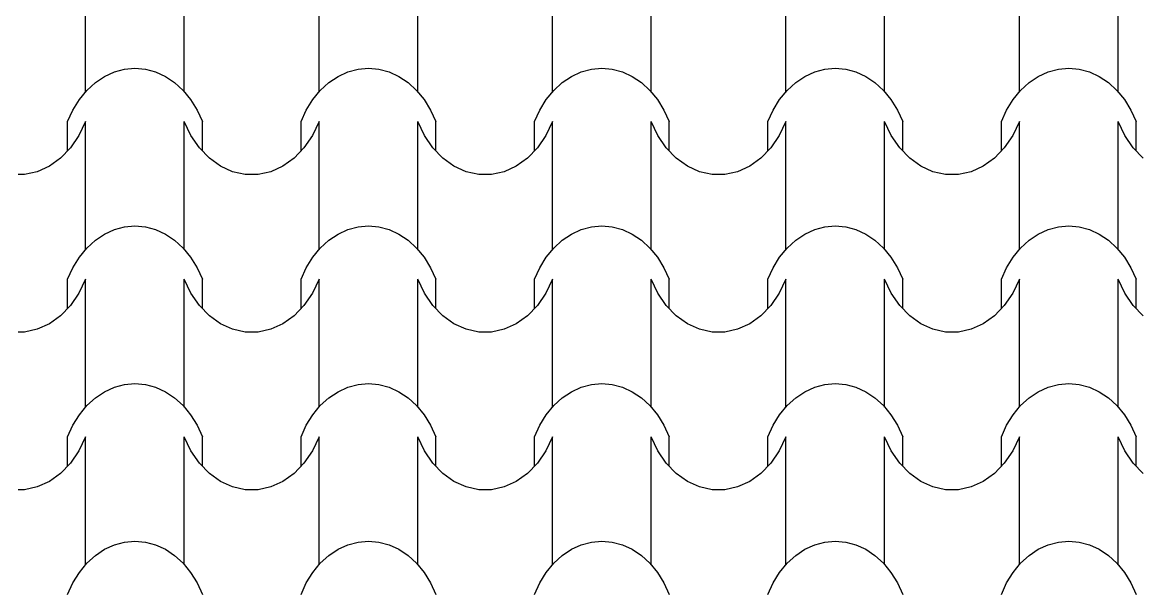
# Model space of a CAD drawing. Header units: millimetres. Extents: x 42452 to 2852333, y -419346 to 834876.
# Drawn here: x 2626331 to 2629564, y 668997 to 670636 of the extents above; entities that cross this region are included whole.
import ezdxf

# ---------------------------------------------------------------- set-up
doc = ezdxf.new("R2010")
doc.units = ezdxf.units.MM
doc.layers.add('memar', color=7, linetype='Continuous', lineweight=25)

msp = doc.modelspace()

# ---------------------------------------------------------------- linework, layer by layer
at = {"layer": 'memar', "color": 7, "linetype": 'Continuous', "lineweight": 25}
for p, q in [((2626514.26498, 670620.57442), (2626514.26498, 670805.64811)), ((2626799.79002, 670620.57442), (2626799.79002, 670805.64811)), ((2627189.82448, 670620.57442), (2627189.82448, 670805.64811)), ((2627475.34952, 670620.57442), (2627475.34952, 670805.64811)), ((2627865.38397, 670620.57442), (2627865.38397, 670805.64811)), ((2628150.90901, 670620.57442), (2628150.90901, 670805.64811)), ((2628540.94346, 670620.57442), (2628540.94346, 670805.64811)), ((2628826.4685, 670620.57442), (2628826.4685, 670805.64811)), ((2629216.50296, 670620.57442), (2629216.50296, 670805.64811)), ((2629502.028, 670620.57442), (2629502.028, 670805.64811)), ((2626514.26498, 670435.50073), (2626514.26498, 670620.57442)), ((2626799.79002, 670435.50073), (2626799.79002, 670620.57442)), ((2627189.82448, 670435.50073), (2627189.82448, 670620.57442)), ((2627475.34952, 670435.50073), (2627475.34952, 670620.57442)), ((2627865.38397, 670435.50073), (2627865.38397, 670620.57442)), ((2628150.90901, 670435.50073), (2628150.90901, 670620.57442)), ((2628540.94346, 670435.50073), (2628540.94346, 670620.57442)), ((2628826.4685, 670435.50073), (2628826.4685, 670620.57442)), ((2629216.50296, 670435.50073), (2629216.50296, 670620.57442)), ((2629502.028, 670435.50073), (2629502.028, 670620.57442)), ((2626542.34727, 670461.9166), (2626569.0363, 670479.8958)), ((2626569.0363, 670479.8958), (2626597.41236, 670492.99012)), ((2626597.41236, 670492.99012), (2626626.93142, 670500.94849)), ((2626626.93142, 670500.94849), (2626657.0275, 670503.61835)), ((2626657.0275, 670503.61835), (2626687.12359, 670500.94849)), ((2626687.12359, 670500.94849), (2626716.64264, 670492.99012)), ((2626716.64264, 670492.99012), (2626745.01871, 670479.8958)), ((2626745.01871, 670479.8958), (2626771.70773, 670461.9166)), ((2627217.90677, 670461.9166), (2627244.59579, 670479.8958)), ((2627244.59579, 670479.8958), (2627272.97186, 670492.99012)), ((2627272.97186, 670492.99012), (2627302.49091, 670500.94849)), ((2627302.49091, 670500.94849), (2627332.587, 670503.61835)), ((2627332.587, 670503.61835), (2627362.68308, 670500.94849)), ((2627362.68308, 670500.94849), (2627392.20214, 670492.99012)), ((2627392.20214, 670492.99012), (2627420.5782, 670479.8958)), ((2627420.5782, 670479.8958), (2627447.26723, 670461.9166)), ((2627893.46626, 670461.9166), (2627920.15528, 670479.8958)), ((2627920.15528, 670479.8958), (2627948.53135, 670492.99012)), ((2627948.53135, 670492.99012), (2627978.05041, 670500.94849)), ((2627978.05041, 670500.94849), (2628008.14649, 670503.61835)), ((2628008.14649, 670503.61835), (2628038.24257, 670500.94849)), ((2628038.24257, 670500.94849), (2628067.76163, 670492.99012)), ((2628067.76163, 670492.99012), (2628096.13769, 670479.8958)), ((2628096.13769, 670479.8958), (2628122.82672, 670461.9166)), ((2628569.02575, 670461.9166), (2628595.71478, 670479.8958)), ((2628595.71478, 670479.8958), (2628624.09084, 670492.99012)), ((2628624.09084, 670492.99012), (2628653.6099, 670500.94849)), ((2628653.6099, 670500.94849), (2628683.70598, 670503.61835)), ((2628683.70598, 670503.61835), (2628713.80207, 670500.94849)), ((2628713.80207, 670500.94849), (2628743.32112, 670492.99012)), ((2628743.32112, 670492.99012), (2628771.69719, 670479.8958)), ((2628771.69719, 670479.8958), (2628798.38621, 670461.9166)), ((2629244.58525, 670461.9166), (2629271.27427, 670479.8958)), ((2629271.27427, 670479.8958), (2629299.65034, 670492.99012)), ((2629299.65034, 670492.99012), (2629329.16939, 670500.94849)), ((2629329.16939, 670500.94849), (2629359.26548, 670503.61835)), ((2629359.26548, 670503.61835), (2629389.36156, 670500.94849)), ((2629389.36156, 670500.94849), (2629418.88062, 670492.99012)), ((2629418.88062, 670492.99012), (2629447.25668, 670479.8958)), ((2629447.25668, 670479.8958), (2629473.94571, 670461.9166)), ((2626517.85699, 670439.39724), (2626542.34727, 670461.9166)), ((2626771.70773, 670461.9166), (2626796.19801, 670439.39724)), ((2627193.41648, 670439.39724), (2627217.90677, 670461.9166)), ((2627447.26723, 670461.9166), (2627471.75751, 670439.39724)), ((2627868.97598, 670439.39724), (2627893.46626, 670461.9166)), ((2628122.82672, 670461.9166), (2628147.317, 670439.39724)), ((2628544.53547, 670439.39724), (2628569.02575, 670461.9166)), ((2628798.38621, 670461.9166), (2628822.8765, 670439.39724)), ((2629220.09497, 670439.39724), (2629244.58525, 670461.9166)), ((2629473.94571, 670461.9166), (2629498.43599, 670439.39724)), ((2626496.035, 670412.76946), (2626517.85699, 670439.39724)), ((2626796.19801, 670439.39724), (2626818.02, 670412.76946)), ((2627171.59449, 670412.76946), (2627193.41648, 670439.39724)), ((2627471.75751, 670439.39724), (2627493.5795, 670412.76946)), ((2627847.15399, 670412.76946), (2627868.97598, 670439.39724)), ((2628147.317, 670439.39724), (2628169.13899, 670412.76946)), ((2628522.71348, 670412.76946), (2628544.53547, 670439.39724)), ((2628822.8765, 670439.39724), (2628844.69848, 670412.76946)), ((2629198.27298, 670412.76946), (2629220.09497, 670439.39724)), ((2629498.43599, 670439.39724), (2629520.25798, 670412.76946)), ((2626462.01027, 670349.29977), (2626477.29969, 670382.5438)), ((2626477.29969, 670382.5438), (2626496.035, 670412.76946)), ((2626818.02, 670412.76946), (2626836.75531, 670382.5438)), ((2626836.75531, 670382.5438), (2626852.04473, 670349.29977)), ((2627137.56977, 670349.29977), (2627152.85919, 670382.5438)), ((2627152.85919, 670382.5438), (2627171.59449, 670412.76946)), ((2627493.5795, 670412.76946), (2627512.31481, 670382.5438)), ((2627512.31481, 670382.5438), (2627527.60422, 670349.29977)), ((2627813.12926, 670349.29977), (2627828.41868, 670382.5438)), ((2627828.41868, 670382.5438), (2627847.15399, 670412.76946)), ((2628169.13899, 670412.76946), (2628187.8743, 670382.5438)), ((2628187.8743, 670382.5438), (2628203.16372, 670349.29977)), ((2628488.68876, 670349.29977), (2628503.97817, 670382.5438)), ((2628503.97817, 670382.5438), (2628522.71348, 670412.76946)), ((2628844.69848, 670412.76946), (2628863.43379, 670382.5438)), ((2628863.43379, 670382.5438), (2628878.72321, 670349.29977)), ((2629164.24825, 670349.29977), (2629179.53767, 670382.5438)), ((2629179.53767, 670382.5438), (2629198.27298, 670412.76946)), ((2629520.25798, 670412.76946), (2629538.99329, 670382.5438)), ((2629538.99329, 670382.5438), (2629554.28271, 670349.29977)), ((2626462.01027, 670264.21578), (2626462.01027, 670349.29977)), ((2626514.26498, 670349.29977), (2626494.94582, 670308.79057)), ((2626514.26498, 670164.22608), (2626514.26498, 670349.29977)), ((2626799.79002, 670164.22608), (2626799.79002, 670349.29977)), ((2626819.10919, 670308.79057), (2626799.79002, 670349.29977)), ((2626852.04473, 670264.21578), (2626852.04473, 670349.29977)), ((2627137.56977, 670264.21578), (2627137.56977, 670349.29977)), ((2627189.82448, 670349.29977), (2627170.50531, 670308.79057)), ((2627189.82448, 670164.22608), (2627189.82448, 670349.29977)), ((2627475.34952, 670164.22608), (2627475.34952, 670349.29977)), ((2627494.66868, 670308.79057), (2627475.34952, 670349.29977)), ((2627527.60422, 670264.21578), (2627527.60422, 670349.29977)), ((2627813.12926, 670264.21578), (2627813.12926, 670349.29977)), ((2627865.38397, 670349.29977), (2627846.06481, 670308.79057)), ((2627865.38397, 670164.22608), (2627865.38397, 670349.29977)), ((2628150.90901, 670164.22608), (2628150.90901, 670349.29977)), ((2628170.22817, 670308.79057), (2628150.90901, 670349.29977)), ((2628203.16372, 670264.21578), (2628203.16372, 670349.29977)), ((2628488.68876, 670264.21578), (2628488.68876, 670349.29977)), ((2628540.94346, 670349.29977), (2628521.6243, 670308.79057)), ((2628540.94346, 670164.22608), (2628540.94346, 670349.29977)), ((2628826.4685, 670164.22608), (2628826.4685, 670349.29977)), ((2628845.78767, 670308.79057), (2628826.4685, 670349.29977)), ((2628878.72321, 670264.21578), (2628878.72321, 670349.29977)), ((2629164.24825, 670264.21578), (2629164.24825, 670349.29977)), ((2629216.50296, 670349.29977), (2629197.18379, 670308.79057)), ((2629216.50296, 670164.22608), (2629216.50296, 670349.29977)), ((2629502.028, 670164.22608), (2629502.028, 670349.29977)), ((2629521.34716, 670308.79057), (2629502.028, 670349.29977)), ((2629554.28271, 670264.21578), (2629554.28271, 670349.29977)), ((2626494.94582, 670308.79057), (2626470.52808, 670273.06063)), ((2626843.52692, 670273.06063), (2626819.10919, 670308.79057)), ((2627170.50531, 670308.79057), (2627146.08758, 670273.06063)), ((2627519.08641, 670273.06063), (2627494.66868, 670308.79057)), ((2627846.06481, 670308.79057), (2627821.64707, 670273.06063)), ((2628194.64591, 670273.06063), (2628170.22817, 670308.79057)), ((2628521.6243, 670308.79057), (2628497.20657, 670273.06063)), ((2628870.2054, 670273.06063), (2628845.78767, 670308.79057)), ((2629197.18379, 670308.79057), (2629172.76606, 670273.06063)), ((2629545.7649, 670273.06063), (2629521.34716, 670308.79057)), ((2626470.52808, 670273.06063), (2626441.72036, 670243.14681)), ((2626872.33465, 670243.14681), (2626843.52692, 670273.06063)), ((2627146.08758, 670273.06063), (2627117.27985, 670243.14681)), ((2627547.89414, 670243.14681), (2627519.08641, 670273.06063)), ((2627821.64707, 670273.06063), (2627792.83934, 670243.14681)), ((2628223.45364, 670243.14681), (2628194.64591, 670273.06063)), ((2628497.20657, 670273.06063), (2628468.39884, 670243.14681)), ((2628899.01313, 670243.14681), (2628870.2054, 670273.06063)), ((2629172.76606, 670273.06063), (2629143.95833, 670243.14681)), ((2629574.57262, 670243.14681), (2629545.7649, 670273.06063)), ((2626409.3586, 670219.91716), (2626374.38193, 670204.04579)), ((2626441.72036, 670243.14681), (2626409.3586, 670219.91716)), ((2626904.6964, 670219.91716), (2626872.33465, 670243.14681)), ((2626939.67308, 670204.04579), (2626904.6964, 670219.91716)), ((2627084.9181, 670219.91716), (2627049.94142, 670204.04579)), ((2627117.27985, 670243.14681), (2627084.9181, 670219.91716)), ((2627580.2559, 670219.91716), (2627547.89414, 670243.14681)), ((2627615.23257, 670204.04579), (2627580.2559, 670219.91716)), ((2627760.47759, 670219.91716), (2627725.50092, 670204.04579)), ((2627792.83934, 670243.14681), (2627760.47759, 670219.91716)), ((2628255.81539, 670219.91716), (2628223.45364, 670243.14681)), ((2628290.79206, 670204.04579), (2628255.81539, 670219.91716)), ((2628436.03708, 670219.91716), (2628401.06041, 670204.04579)), ((2628468.39884, 670243.14681), (2628436.03708, 670219.91716)), ((2628931.37488, 670219.91716), (2628899.01313, 670243.14681)), ((2628966.35156, 670204.04579), (2628931.37488, 670219.91716)), ((2629111.59658, 670219.91716), (2629076.6199, 670204.04579)), ((2629143.95833, 670243.14681), (2629111.59658, 670219.91716)), ((2626337.80532, 670195.99327), (2626319.24776, 670195.99327)), ((2626374.38193, 670204.04579), (2626337.80532, 670195.99327)), ((2626976.24968, 670195.99327), (2626939.67308, 670204.04579)), ((2626994.80725, 670195.99327), (2626976.24968, 670195.99327)), ((2627013.36481, 670195.99327), (2626994.80725, 670195.99327)), ((2627049.94142, 670204.04579), (2627013.36481, 670195.99327)), ((2627651.80918, 670195.99327), (2627615.23257, 670204.04579)), ((2627670.36674, 670195.99327), (2627651.80918, 670195.99327)), ((2627688.92431, 670195.99327), (2627670.36674, 670195.99327)), ((2627725.50092, 670204.04579), (2627688.92431, 670195.99327)), ((2628327.36867, 670195.99327), (2628290.79206, 670204.04579)), ((2628345.92624, 670195.99327), (2628327.36867, 670195.99327)), ((2628364.4838, 670195.99327), (2628345.92624, 670195.99327)), ((2628401.06041, 670204.04579), (2628364.4838, 670195.99327)), ((2629002.92817, 670195.99327), (2628966.35156, 670204.04579)), ((2629021.48573, 670195.99327), (2629002.92817, 670195.99327)), ((2629040.0433, 670195.99327), (2629021.48573, 670195.99327)), ((2629076.6199, 670204.04579), (2629040.0433, 670195.99327)), ((2626514.26498, 669979.1524), (2626514.26498, 670164.22608)), ((2626799.79002, 669979.1524), (2626799.79002, 670164.22608)), ((2627189.82448, 669979.1524), (2627189.82448, 670164.22608)), ((2627475.34952, 669979.1524), (2627475.34952, 670164.22608)), ((2627865.38397, 669979.1524), (2627865.38397, 670164.22608)), ((2628150.90901, 669979.1524), (2628150.90901, 670164.22608)), ((2628540.94346, 669979.1524), (2628540.94346, 670164.22608)), ((2628826.4685, 669979.1524), (2628826.4685, 670164.22608)), ((2629216.50296, 669979.1524), (2629216.50296, 670164.22608)), ((2629502.028, 669979.1524), (2629502.028, 670164.22608)), ((2626569.0363, 670023.54746), (2626597.41236, 670036.64178)), ((2626597.41236, 670036.64178), (2626626.93142, 670044.60016)), ((2626626.93142, 670044.60016), (2626657.0275, 670047.27001)), ((2626657.0275, 670047.27001), (2626687.12359, 670044.60016)), ((2626687.12359, 670044.60016), (2626716.64264, 670036.64178)), ((2626716.64264, 670036.64178), (2626745.01871, 670023.54746)), ((2627244.59579, 670023.54746), (2627272.97186, 670036.64178)), ((2627272.97186, 670036.64178), (2627302.49091, 670044.60016)), ((2627302.49091, 670044.60016), (2627332.587, 670047.27001)), ((2627332.587, 670047.27001), (2627362.68308, 670044.60016)), ((2627362.68308, 670044.60016), (2627392.20214, 670036.64178)), ((2627392.20214, 670036.64178), (2627420.5782, 670023.54746)), ((2627920.15528, 670023.54746), (2627948.53135, 670036.64178)), ((2627948.53135, 670036.64178), (2627978.05041, 670044.60016)), ((2627978.05041, 670044.60016), (2628008.14649, 670047.27001)), ((2628008.14649, 670047.27001), (2628038.24257, 670044.60016)), ((2628038.24257, 670044.60016), (2628067.76163, 670036.64178)), ((2628067.76163, 670036.64178), (2628096.13769, 670023.54746)), ((2628595.71478, 670023.54746), (2628624.09084, 670036.64178)), ((2628624.09084, 670036.64178), (2628653.6099, 670044.60016)), ((2628653.6099, 670044.60016), (2628683.70598, 670047.27001)), ((2628683.70598, 670047.27001), (2628713.80207, 670044.60016)), ((2628713.80207, 670044.60016), (2628743.32112, 670036.64178)), ((2628743.32112, 670036.64178), (2628771.69719, 670023.54746)), ((2629271.27427, 670023.54746), (2629299.65034, 670036.64178)), ((2629299.65034, 670036.64178), (2629329.16939, 670044.60016)), ((2629329.16939, 670044.60016), (2629359.26548, 670047.27001)), ((2629359.26548, 670047.27001), (2629389.36156, 670044.60016)), ((2629389.36156, 670044.60016), (2629418.88062, 670036.64178)), ((2629418.88062, 670036.64178), (2629447.25668, 670023.54746)), ((2626517.85699, 669983.0489), (2626542.34727, 670005.56827)), ((2626542.34727, 670005.56827), (2626569.0363, 670023.54746)), ((2626745.01871, 670023.54746), (2626771.70773, 670005.56827)), ((2626771.70773, 670005.56827), (2626796.19801, 669983.0489)), ((2627193.41648, 669983.0489), (2627217.90677, 670005.56827)), ((2627217.90677, 670005.56827), (2627244.59579, 670023.54746)), ((2627420.5782, 670023.54746), (2627447.26723, 670005.56827)), ((2627447.26723, 670005.56827), (2627471.75751, 669983.0489)), ((2627868.97598, 669983.0489), (2627893.46626, 670005.56827)), ((2627893.46626, 670005.56827), (2627920.15528, 670023.54746)), ((2628096.13769, 670023.54746), (2628122.82672, 670005.56827)), ((2628122.82672, 670005.56827), (2628147.317, 669983.0489)), ((2628544.53547, 669983.0489), (2628569.02575, 670005.56827)), ((2628569.02575, 670005.56827), (2628595.71478, 670023.54746)), ((2628771.69719, 670023.54746), (2628798.38621, 670005.56827)), ((2628798.38621, 670005.56827), (2628822.8765, 669983.0489)), ((2629220.09497, 669983.0489), (2629244.58525, 670005.56827)), ((2629244.58525, 670005.56827), (2629271.27427, 670023.54746)), ((2629447.25668, 670023.54746), (2629473.94571, 670005.56827)), ((2629473.94571, 670005.56827), (2629498.43599, 669983.0489)), ((2626496.035, 669956.42112), (2626517.85699, 669983.0489)), ((2626796.19801, 669983.0489), (2626818.02, 669956.42112)), ((2627171.59449, 669956.42112), (2627193.41648, 669983.0489)), ((2627471.75751, 669983.0489), (2627493.5795, 669956.42112)), ((2627847.15399, 669956.42112), (2627868.97598, 669983.0489)), ((2628147.317, 669983.0489), (2628169.13899, 669956.42112)), ((2628522.71348, 669956.42112), (2628544.53547, 669983.0489)), ((2628822.8765, 669983.0489), (2628844.69848, 669956.42112)), ((2629198.27298, 669956.42112), (2629220.09497, 669983.0489)), ((2629498.43599, 669983.0489), (2629520.25798, 669956.42112)), ((2626477.29969, 669926.19546), (2626496.035, 669956.42112)), ((2626818.02, 669956.42112), (2626836.75531, 669926.19546)), ((2627152.85919, 669926.19546), (2627171.59449, 669956.42112)), ((2627493.5795, 669956.42112), (2627512.31481, 669926.19546)), ((2627828.41868, 669926.19546), (2627847.15399, 669956.42112)), ((2628169.13899, 669956.42112), (2628187.8743, 669926.19546)), ((2628503.97817, 669926.19546), (2628522.71348, 669956.42112)), ((2628844.69848, 669956.42112), (2628863.43379, 669926.19546)), ((2629179.53767, 669926.19546), (2629198.27298, 669956.42112)), ((2629520.25798, 669956.42112), (2629538.99329, 669926.19546)), ((2626462.01027, 669892.95143), (2626477.29969, 669926.19546)), ((2626836.75531, 669926.19546), (2626852.04473, 669892.95143)), ((2627137.56977, 669892.95143), (2627152.85919, 669926.19546)), ((2627512.31481, 669926.19546), (2627527.60422, 669892.95143)), ((2627813.12926, 669892.95143), (2627828.41868, 669926.19546)), ((2628187.8743, 669926.19546), (2628203.16372, 669892.95143)), ((2628488.68876, 669892.95143), (2628503.97817, 669926.19546)), ((2628863.43379, 669926.19546), (2628878.72321, 669892.95143)), ((2629164.24825, 669892.95143), (2629179.53767, 669926.19546)), ((2629538.99329, 669926.19546), (2629554.28271, 669892.95143)), ((2626462.01027, 669807.86744), (2626462.01027, 669892.95143)), ((2626514.26498, 669892.95143), (2626494.94582, 669852.44223)), ((2626514.26498, 669707.87775), (2626514.26498, 669892.95143)), ((2626799.79002, 669707.87775), (2626799.79002, 669892.95143)), ((2626819.10919, 669852.44223), (2626799.79002, 669892.95143)), ((2626852.04473, 669807.86744), (2626852.04473, 669892.95143)), ((2627137.56977, 669807.86744), (2627137.56977, 669892.95143)), ((2627189.82448, 669892.95143), (2627170.50531, 669852.44223)), ((2627189.82448, 669707.87775), (2627189.82448, 669892.95143)), ((2627475.34952, 669707.87775), (2627475.34952, 669892.95143)), ((2627494.66868, 669852.44223), (2627475.34952, 669892.95143)), ((2627527.60422, 669807.86744), (2627527.60422, 669892.95143)), ((2627813.12926, 669807.86744), (2627813.12926, 669892.95143)), ((2627865.38397, 669892.95143), (2627846.06481, 669852.44223)), ((2627865.38397, 669707.87775), (2627865.38397, 669892.95143)), ((2628150.90901, 669707.87775), (2628150.90901, 669892.95143)), ((2628170.22817, 669852.44223), (2628150.90901, 669892.95143)), ((2628203.16372, 669807.86744), (2628203.16372, 669892.95143)), ((2628488.68876, 669807.86744), (2628488.68876, 669892.95143)), ((2628540.94346, 669892.95143), (2628521.6243, 669852.44223)), ((2628540.94346, 669707.87775), (2628540.94346, 669892.95143)), ((2628826.4685, 669707.87775), (2628826.4685, 669892.95143)), ((2628845.78767, 669852.44223), (2628826.4685, 669892.95143)), ((2628878.72321, 669807.86744), (2628878.72321, 669892.95143)), ((2629164.24825, 669807.86744), (2629164.24825, 669892.95143)), ((2629216.50296, 669892.95143), (2629197.18379, 669852.44223)), ((2629216.50296, 669707.87775), (2629216.50296, 669892.95143)), ((2629502.028, 669707.87775), (2629502.028, 669892.95143)), ((2629521.34716, 669852.44223), (2629502.028, 669892.95143)), ((2629554.28271, 669807.86744), (2629554.28271, 669892.95143)), ((2626494.94582, 669852.44223), (2626470.52808, 669816.7123)), ((2626843.52692, 669816.7123), (2626819.10919, 669852.44223)), ((2627170.50531, 669852.44223), (2627146.08758, 669816.7123)), ((2627519.08641, 669816.7123), (2627494.66868, 669852.44223)), ((2627846.06481, 669852.44223), (2627821.64707, 669816.7123)), ((2628194.64591, 669816.7123), (2628170.22817, 669852.44223)), ((2628521.6243, 669852.44223), (2628497.20657, 669816.7123)), ((2628870.2054, 669816.7123), (2628845.78767, 669852.44223)), ((2629197.18379, 669852.44223), (2629172.76606, 669816.7123)), ((2629545.7649, 669816.7123), (2629521.34716, 669852.44223)), ((2626470.52808, 669816.7123), (2626441.72036, 669786.79847)), ((2626872.33465, 669786.79847), (2626843.52692, 669816.7123)), ((2627146.08758, 669816.7123), (2627117.27985, 669786.79847)), ((2627547.89414, 669786.79847), (2627519.08641, 669816.7123)), ((2627821.64707, 669816.7123), (2627792.83934, 669786.79847)), ((2628223.45364, 669786.79847), (2628194.64591, 669816.7123)), ((2628497.20657, 669816.7123), (2628468.39884, 669786.79847)), ((2628899.01313, 669786.79847), (2628870.2054, 669816.7123)), ((2629172.76606, 669816.7123), (2629143.95833, 669786.79847)), ((2629574.57262, 669786.79847), (2629545.7649, 669816.7123)), ((2626441.72036, 669786.79847), (2626409.3586, 669763.56882)), ((2626904.6964, 669763.56882), (2626872.33465, 669786.79847)), ((2627117.27985, 669786.79847), (2627084.9181, 669763.56882)), ((2627580.2559, 669763.56882), (2627547.89414, 669786.79847)), ((2627792.83934, 669786.79847), (2627760.47759, 669763.56882)), ((2628255.81539, 669763.56882), (2628223.45364, 669786.79847)), ((2628468.39884, 669786.79847), (2628436.03708, 669763.56882)), ((2628931.37488, 669763.56882), (2628899.01313, 669786.79847)), ((2629143.95833, 669786.79847), (2629111.59658, 669763.56882)), ((2626337.80532, 669739.64493), (2626319.24776, 669739.64493)), ((2626374.38193, 669747.69745), (2626337.80532, 669739.64493)), ((2626409.3586, 669763.56882), (2626374.38193, 669747.69745)), ((2626939.67308, 669747.69745), (2626904.6964, 669763.56882)), ((2626976.24968, 669739.64493), (2626939.67308, 669747.69745)), ((2626994.80725, 669739.64493), (2626976.24968, 669739.64493)), ((2627013.36481, 669739.64493), (2626994.80725, 669739.64493)), ((2627049.94142, 669747.69745), (2627013.36481, 669739.64493)), ((2627084.9181, 669763.56882), (2627049.94142, 669747.69745)), ((2627615.23257, 669747.69745), (2627580.2559, 669763.56882)), ((2627651.80918, 669739.64493), (2627615.23257, 669747.69745)), ((2627670.36674, 669739.64493), (2627651.80918, 669739.64493)), ((2627688.92431, 669739.64493), (2627670.36674, 669739.64493)), ((2627725.50092, 669747.69745), (2627688.92431, 669739.64493)), ((2627760.47759, 669763.56882), (2627725.50092, 669747.69745)), ((2628290.79206, 669747.69745), (2628255.81539, 669763.56882)), ((2628327.36867, 669739.64493), (2628290.79206, 669747.69745)), ((2628345.92624, 669739.64493), (2628327.36867, 669739.64493)), ((2628364.4838, 669739.64493), (2628345.92624, 669739.64493)), ((2628401.06041, 669747.69745), (2628364.4838, 669739.64493)), ((2628436.03708, 669763.56882), (2628401.06041, 669747.69745)), ((2628966.35156, 669747.69745), (2628931.37488, 669763.56882)), ((2629002.92817, 669739.64493), (2628966.35156, 669747.69745)), ((2629021.48573, 669739.64493), (2629002.92817, 669739.64493)), ((2629040.0433, 669739.64493), (2629021.48573, 669739.64493)), ((2629076.6199, 669747.69745), (2629040.0433, 669739.64493)), ((2629111.59658, 669763.56882), (2629076.6199, 669747.69745)), ((2626514.26498, 669522.80406), (2626514.26498, 669707.87775)), ((2626799.79002, 669522.80406), (2626799.79002, 669707.87775)), ((2627189.82448, 669522.80406), (2627189.82448, 669707.87775)), ((2627475.34952, 669522.80406), (2627475.34952, 669707.87775)), ((2627865.38397, 669522.80406), (2627865.38397, 669707.87775)), ((2628150.90901, 669522.80406), (2628150.90901, 669707.87775)), ((2628540.94346, 669522.80406), (2628540.94346, 669707.87775)), ((2628826.4685, 669522.80406), (2628826.4685, 669707.87775)), ((2629216.50296, 669522.80406), (2629216.50296, 669707.87775)), ((2629502.028, 669522.80406), (2629502.028, 669707.87775)), ((2626569.0363, 669567.19913), (2626597.41236, 669580.29344)), ((2626597.41236, 669580.29344), (2626626.93142, 669588.25182)), ((2626626.93142, 669588.25182), (2626657.0275, 669590.92167)), ((2626657.0275, 669590.92167), (2626687.12359, 669588.25182)), ((2626687.12359, 669588.25182), (2626716.64264, 669580.29344)), ((2626716.64264, 669580.29344), (2626745.01871, 669567.19913)), ((2627244.59579, 669567.19913), (2627272.97186, 669580.29344)), ((2627272.97186, 669580.29344), (2627302.49091, 669588.25182)), ((2627302.49091, 669588.25182), (2627332.587, 669590.92167)), ((2627332.587, 669590.92167), (2627362.68308, 669588.25182)), ((2627362.68308, 669588.25182), (2627392.20214, 669580.29344)), ((2627392.20214, 669580.29344), (2627420.5782, 669567.19913)), ((2627920.15528, 669567.19913), (2627948.53135, 669580.29344)), ((2627948.53135, 669580.29344), (2627978.05041, 669588.25182)), ((2627978.05041, 669588.25182), (2628008.14649, 669590.92167)), ((2628008.14649, 669590.92167), (2628038.24257, 669588.25182)), ((2628038.24257, 669588.25182), (2628067.76163, 669580.29344)), ((2628067.76163, 669580.29344), (2628096.13769, 669567.19913)), ((2628595.71478, 669567.19913), (2628624.09084, 669580.29344)), ((2628624.09084, 669580.29344), (2628653.6099, 669588.25182)), ((2628653.6099, 669588.25182), (2628683.70598, 669590.92167)), ((2628683.70598, 669590.92167), (2628713.80207, 669588.25182)), ((2628713.80207, 669588.25182), (2628743.32112, 669580.29344)), ((2628743.32112, 669580.29344), (2628771.69719, 669567.19913)), ((2629271.27427, 669567.19913), (2629299.65034, 669580.29344)), ((2629299.65034, 669580.29344), (2629329.16939, 669588.25182)), ((2629329.16939, 669588.25182), (2629359.26548, 669590.92167)), ((2629359.26548, 669590.92167), (2629389.36156, 669588.25182)), ((2629389.36156, 669588.25182), (2629418.88062, 669580.29344)), ((2629418.88062, 669580.29344), (2629447.25668, 669567.19913)), ((2626517.85699, 669526.70056), (2626542.34727, 669549.21993)), ((2626542.34727, 669549.21993), (2626569.0363, 669567.19913)), ((2626745.01871, 669567.19913), (2626771.70773, 669549.21993)), ((2626771.70773, 669549.21993), (2626796.19801, 669526.70056)), ((2627193.41648, 669526.70056), (2627217.90677, 669549.21993)), ((2627217.90677, 669549.21993), (2627244.59579, 669567.19913)), ((2627420.5782, 669567.19913), (2627447.26723, 669549.21993)), ((2627447.26723, 669549.21993), (2627471.75751, 669526.70056)), ((2627868.97598, 669526.70056), (2627893.46626, 669549.21993)), ((2627893.46626, 669549.21993), (2627920.15528, 669567.19913)), ((2628096.13769, 669567.19913), (2628122.82672, 669549.21993)), ((2628122.82672, 669549.21993), (2628147.317, 669526.70056)), ((2628544.53547, 669526.70056), (2628569.02575, 669549.21993)), ((2628569.02575, 669549.21993), (2628595.71478, 669567.19913)), ((2628771.69719, 669567.19913), (2628798.38621, 669549.21993)), ((2628798.38621, 669549.21993), (2628822.8765, 669526.70056)), ((2629220.09497, 669526.70056), (2629244.58525, 669549.21993)), ((2629244.58525, 669549.21993), (2629271.27427, 669567.19913)), ((2629447.25668, 669567.19913), (2629473.94571, 669549.21993)), ((2629473.94571, 669549.21993), (2629498.43599, 669526.70056)), ((2626496.035, 669500.07278), (2626517.85699, 669526.70056)), ((2626796.19801, 669526.70056), (2626818.02, 669500.07278)), ((2627171.59449, 669500.07278), (2627193.41648, 669526.70056)), ((2627471.75751, 669526.70056), (2627493.5795, 669500.07278)), ((2627847.15399, 669500.07278), (2627868.97598, 669526.70056)), ((2628147.317, 669526.70056), (2628169.13899, 669500.07278)), ((2628522.71348, 669500.07278), (2628544.53547, 669526.70056)), ((2628822.8765, 669526.70056), (2628844.69848, 669500.07278)), ((2629198.27298, 669500.07278), (2629220.09497, 669526.70056)), ((2629498.43599, 669526.70056), (2629520.25798, 669500.07278)), ((2626477.29969, 669469.84712), (2626496.035, 669500.07278)), ((2626818.02, 669500.07278), (2626836.75531, 669469.84712)), ((2627152.85919, 669469.84712), (2627171.59449, 669500.07278)), ((2627493.5795, 669500.07278), (2627512.31481, 669469.84712)), ((2627828.41868, 669469.84712), (2627847.15399, 669500.07278)), ((2628169.13899, 669500.07278), (2628187.8743, 669469.84712)), ((2628503.97817, 669469.84712), (2628522.71348, 669500.07278)), ((2628844.69848, 669500.07278), (2628863.43379, 669469.84712)), ((2629179.53767, 669469.84712), (2629198.27298, 669500.07278)), ((2629520.25798, 669500.07278), (2629538.99329, 669469.84712)), ((2626462.01027, 669436.6031), (2626477.29969, 669469.84712)), ((2626836.75531, 669469.84712), (2626852.04473, 669436.6031)), ((2627137.56977, 669436.6031), (2627152.85919, 669469.84712)), ((2627512.31481, 669469.84712), (2627527.60422, 669436.6031)), ((2627813.12926, 669436.6031), (2627828.41868, 669469.84712)), ((2628187.8743, 669469.84712), (2628203.16372, 669436.6031)), ((2628488.68876, 669436.6031), (2628503.97817, 669469.84712)), ((2628863.43379, 669469.84712), (2628878.72321, 669436.6031)), ((2629164.24825, 669436.6031), (2629179.53767, 669469.84712)), ((2629538.99329, 669469.84712), (2629554.28271, 669436.6031)), ((2626462.01027, 669351.5191), (2626462.01027, 669436.6031)), ((2626514.26498, 669436.6031), (2626494.94582, 669396.0939)), ((2626514.26498, 669251.52941), (2626514.26498, 669436.6031)), ((2626799.79002, 669251.52941), (2626799.79002, 669436.6031)), ((2626819.10919, 669396.0939), (2626799.79002, 669436.6031)), ((2626852.04473, 669351.5191), (2626852.04473, 669436.6031)), ((2627137.56977, 669351.5191), (2627137.56977, 669436.6031)), ((2627189.82448, 669436.6031), (2627170.50531, 669396.0939)), ((2627189.82448, 669251.52941), (2627189.82448, 669436.6031)), ((2627475.34952, 669251.52941), (2627475.34952, 669436.6031)), ((2627494.66868, 669396.0939), (2627475.34952, 669436.6031)), ((2627527.60422, 669351.5191), (2627527.60422, 669436.6031)), ((2627813.12926, 669351.5191), (2627813.12926, 669436.6031)), ((2627865.38397, 669436.6031), (2627846.06481, 669396.0939)), ((2627865.38397, 669251.52941), (2627865.38397, 669436.6031)), ((2628150.90901, 669251.52941), (2628150.90901, 669436.6031)), ((2628170.22817, 669396.0939), (2628150.90901, 669436.6031)), ((2628203.16372, 669351.5191), (2628203.16372, 669436.6031)), ((2628488.68876, 669351.5191), (2628488.68876, 669436.6031)), ((2628540.94346, 669436.6031), (2628521.6243, 669396.0939)), ((2628540.94346, 669251.52941), (2628540.94346, 669436.6031)), ((2628826.4685, 669251.52941), (2628826.4685, 669436.6031)), ((2628845.78767, 669396.0939), (2628826.4685, 669436.6031)), ((2628878.72321, 669351.5191), (2628878.72321, 669436.6031)), ((2629164.24825, 669351.5191), (2629164.24825, 669436.6031)), ((2629216.50296, 669436.6031), (2629197.18379, 669396.0939)), ((2629216.50296, 669251.52941), (2629216.50296, 669436.6031)), ((2629502.028, 669251.52941), (2629502.028, 669436.6031)), ((2629521.34716, 669396.0939), (2629502.028, 669436.6031)), ((2629554.28271, 669351.5191), (2629554.28271, 669436.6031)), ((2626494.94582, 669396.0939), (2626470.52808, 669360.36396)), ((2626843.52692, 669360.36396), (2626819.10919, 669396.0939)), ((2627170.50531, 669396.0939), (2627146.08758, 669360.36396)), ((2627519.08641, 669360.36396), (2627494.66868, 669396.0939)), ((2627846.06481, 669396.0939), (2627821.64707, 669360.36396)), ((2628194.64591, 669360.36396), (2628170.22817, 669396.0939)), ((2628521.6243, 669396.0939), (2628497.20657, 669360.36396)), ((2628870.2054, 669360.36396), (2628845.78767, 669396.0939)), ((2629197.18379, 669396.0939), (2629172.76606, 669360.36396)), ((2629545.7649, 669360.36396), (2629521.34716, 669396.0939)), ((2626470.52808, 669360.36396), (2626441.72036, 669330.45013)), ((2626872.33465, 669330.45013), (2626843.52692, 669360.36396)), ((2627146.08758, 669360.36396), (2627117.27985, 669330.45013)), ((2627547.89414, 669330.45013), (2627519.08641, 669360.36396)), ((2627821.64707, 669360.36396), (2627792.83934, 669330.45013)), ((2628223.45364, 669330.45013), (2628194.64591, 669360.36396)), ((2628497.20657, 669360.36396), (2628468.39884, 669330.45013)), ((2628899.01313, 669330.45013), (2628870.2054, 669360.36396)), ((2629172.76606, 669360.36396), (2629143.95833, 669330.45013)), ((2629574.57262, 669330.45013), (2629545.7649, 669360.36396)), ((2626441.72036, 669330.45013), (2626409.3586, 669307.22049)), ((2626904.6964, 669307.22049), (2626872.33465, 669330.45013)), ((2627117.27985, 669330.45013), (2627084.9181, 669307.22049)), ((2627580.2559, 669307.22049), (2627547.89414, 669330.45013)), ((2627792.83934, 669330.45013), (2627760.47759, 669307.22049)), ((2628255.81539, 669307.22049), (2628223.45364, 669330.45013)), ((2628468.39884, 669330.45013), (2628436.03708, 669307.22049)), ((2628931.37488, 669307.22049), (2628899.01313, 669330.45013)), ((2629143.95833, 669330.45013), (2629111.59658, 669307.22049)), ((2626337.80532, 669283.29659), (2626319.24776, 669283.29659)), ((2626374.38193, 669291.34912), (2626337.80532, 669283.29659)), ((2626409.3586, 669307.22049), (2626374.38193, 669291.34912)), ((2626939.67308, 669291.34912), (2626904.6964, 669307.22049)), ((2626976.24968, 669283.29659), (2626939.67308, 669291.34912)), ((2626994.80725, 669283.29659), (2626976.24968, 669283.29659)), ((2627013.36481, 669283.29659), (2626994.80725, 669283.29659)), ((2627049.94142, 669291.34912), (2627013.36481, 669283.29659)), ((2627084.9181, 669307.22049), (2627049.94142, 669291.34912)), ((2627615.23257, 669291.34912), (2627580.2559, 669307.22049)), ((2627651.80918, 669283.29659), (2627615.23257, 669291.34912)), ((2627670.36674, 669283.29659), (2627651.80918, 669283.29659)), ((2627688.92431, 669283.29659), (2627670.36674, 669283.29659)), ((2627725.50092, 669291.34912), (2627688.92431, 669283.29659)), ((2627760.47759, 669307.22049), (2627725.50092, 669291.34912)), ((2628290.79206, 669291.34912), (2628255.81539, 669307.22049)), ((2628327.36867, 669283.29659), (2628290.79206, 669291.34912)), ((2628345.92624, 669283.29659), (2628327.36867, 669283.29659)), ((2628364.4838, 669283.29659), (2628345.92624, 669283.29659)), ((2628401.06041, 669291.34912), (2628364.4838, 669283.29659)), ((2628436.03708, 669307.22049), (2628401.06041, 669291.34912)), ((2628966.35156, 669291.34912), (2628931.37488, 669307.22049)), ((2629002.92817, 669283.29659), (2628966.35156, 669291.34912)), ((2629021.48573, 669283.29659), (2629002.92817, 669283.29659)), ((2629040.0433, 669283.29659), (2629021.48573, 669283.29659)), ((2629076.6199, 669291.34912), (2629040.0433, 669283.29659)), ((2629111.59658, 669307.22049), (2629076.6199, 669291.34912)), ((2626514.26498, 669066.45572), (2626514.26498, 669251.52941)), ((2626799.79002, 669066.45572), (2626799.79002, 669251.52941)), ((2627189.82448, 669066.45572), (2627189.82448, 669251.52941)), ((2627475.34952, 669066.45572), (2627475.34952, 669251.52941)), ((2627865.38397, 669066.45572), (2627865.38397, 669251.52941)), ((2628150.90901, 669066.45572), (2628150.90901, 669251.52941)), ((2628540.94346, 669066.45572), (2628540.94346, 669251.52941)), ((2628826.4685, 669066.45572), (2628826.4685, 669251.52941)), ((2629216.50296, 669066.45572), (2629216.50296, 669251.52941)), ((2629502.028, 669066.45572), (2629502.028, 669251.52941)), ((2626569.0363, 669110.85079), (2626597.41236, 669123.9451)), ((2626597.41236, 669123.9451), (2626626.93142, 669131.90348)), ((2626626.93142, 669131.90348), (2626657.0275, 669134.57334)), ((2626657.0275, 669134.57334), (2626687.12359, 669131.90348)), ((2626687.12359, 669131.90348), (2626716.64264, 669123.9451)), ((2626716.64264, 669123.9451), (2626745.01871, 669110.85079)), ((2627244.59579, 669110.85079), (2627272.97186, 669123.9451)), ((2627272.97186, 669123.9451), (2627302.49091, 669131.90348)), ((2627302.49091, 669131.90348), (2627332.587, 669134.57334)), ((2627332.587, 669134.57334), (2627362.68308, 669131.90348)), ((2627362.68308, 669131.90348), (2627392.20214, 669123.9451)), ((2627392.20214, 669123.9451), (2627420.5782, 669110.85079)), ((2627920.15528, 669110.85079), (2627948.53135, 669123.9451)), ((2627948.53135, 669123.9451), (2627978.05041, 669131.90348)), ((2627978.05041, 669131.90348), (2628008.14649, 669134.57334)), ((2628008.14649, 669134.57334), (2628038.24257, 669131.90348)), ((2628038.24257, 669131.90348), (2628067.76163, 669123.9451)), ((2628067.76163, 669123.9451), (2628096.13769, 669110.85079)), ((2628595.71478, 669110.85079), (2628624.09084, 669123.9451)), ((2628624.09084, 669123.9451), (2628653.6099, 669131.90348)), ((2628653.6099, 669131.90348), (2628683.70598, 669134.57334)), ((2628683.70598, 669134.57334), (2628713.80207, 669131.90348)), ((2628713.80207, 669131.90348), (2628743.32112, 669123.9451)), ((2628743.32112, 669123.9451), (2628771.69719, 669110.85079)), ((2629271.27427, 669110.85079), (2629299.65034, 669123.9451)), ((2629299.65034, 669123.9451), (2629329.16939, 669131.90348)), ((2629329.16939, 669131.90348), (2629359.26548, 669134.57334)), ((2629359.26548, 669134.57334), (2629389.36156, 669131.90348)), ((2629389.36156, 669131.90348), (2629418.88062, 669123.9451)), ((2629418.88062, 669123.9451), (2629447.25668, 669110.85079)), ((2626517.85699, 669070.35222), (2626542.34727, 669092.87159)), ((2626542.34727, 669092.87159), (2626569.0363, 669110.85079)), ((2626745.01871, 669110.85079), (2626771.70773, 669092.87159)), ((2626771.70773, 669092.87159), (2626796.19801, 669070.35222)), ((2627193.41648, 669070.35222), (2627217.90677, 669092.87159)), ((2627217.90677, 669092.87159), (2627244.59579, 669110.85079)), ((2627420.5782, 669110.85079), (2627447.26723, 669092.87159)), ((2627447.26723, 669092.87159), (2627471.75751, 669070.35222)), ((2627868.97598, 669070.35222), (2627893.46626, 669092.87159)), ((2627893.46626, 669092.87159), (2627920.15528, 669110.85079)), ((2628096.13769, 669110.85079), (2628122.82672, 669092.87159)), ((2628122.82672, 669092.87159), (2628147.317, 669070.35222)), ((2628544.53547, 669070.35222), (2628569.02575, 669092.87159)), ((2628569.02575, 669092.87159), (2628595.71478, 669110.85079)), ((2628771.69719, 669110.85079), (2628798.38621, 669092.87159)), ((2628798.38621, 669092.87159), (2628822.8765, 669070.35222)), ((2629220.09497, 669070.35222), (2629244.58525, 669092.87159)), ((2629244.58525, 669092.87159), (2629271.27427, 669110.85079)), ((2629447.25668, 669110.85079), (2629473.94571, 669092.87159)), ((2629473.94571, 669092.87159), (2629498.43599, 669070.35222)), ((2626496.035, 669043.72445), (2626517.85699, 669070.35222)), ((2626796.19801, 669070.35222), (2626818.02, 669043.72445)), ((2627171.59449, 669043.72445), (2627193.41648, 669070.35222)), ((2627471.75751, 669070.35222), (2627493.5795, 669043.72445)), ((2627847.15399, 669043.72445), (2627868.97598, 669070.35222)), ((2628147.317, 669070.35222), (2628169.13899, 669043.72445)), ((2628522.71348, 669043.72445), (2628544.53547, 669070.35222)), ((2628822.8765, 669070.35222), (2628844.69848, 669043.72445)), ((2629198.27298, 669043.72445), (2629220.09497, 669070.35222)), ((2629498.43599, 669070.35222), (2629520.25798, 669043.72445)), ((2626477.29969, 669013.49879), (2626496.035, 669043.72445)), ((2626818.02, 669043.72445), (2626836.75531, 669013.49879)), ((2627152.85919, 669013.49879), (2627171.59449, 669043.72445)), ((2627493.5795, 669043.72445), (2627512.31481, 669013.49879)), ((2627828.41868, 669013.49879), (2627847.15399, 669043.72445)), ((2628169.13899, 669043.72445), (2628187.8743, 669013.49879)), ((2628503.97817, 669013.49879), (2628522.71348, 669043.72445)), ((2628844.69848, 669043.72445), (2628863.43379, 669013.49879)), ((2629179.53767, 669013.49879), (2629198.27298, 669043.72445)), ((2629520.25798, 669043.72445), (2629538.99329, 669013.49879)), ((2626462.01027, 668980.25476), (2626477.29969, 669013.49879)), ((2626836.75531, 669013.49879), (2626852.04473, 668980.25476)), ((2627137.56977, 668980.25476), (2627152.85919, 669013.49879)), ((2627512.31481, 669013.49879), (2627527.60422, 668980.25476)), ((2627813.12926, 668980.25476), (2627828.41868, 669013.49879)), ((2628187.8743, 669013.49879), (2628203.16372, 668980.25476)), ((2628488.68876, 668980.25476), (2628503.97817, 669013.49879)), ((2628863.43379, 669013.49879), (2628878.72321, 668980.25476)), ((2629164.24825, 668980.25476), (2629179.53767, 669013.49879)), ((2629538.99329, 669013.49879), (2629554.28271, 668980.25476))]:
    msp.add_line(p, q, dxfattribs=at)

doc.saveas('drawing.dxf')
